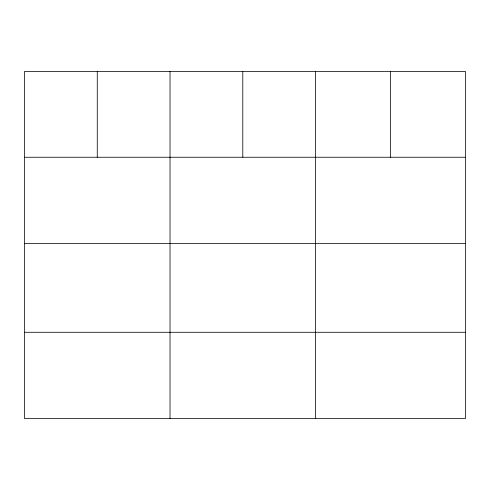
<?xml version="1.0" encoding="UTF-8"?>
<svg xmlns="http://www.w3.org/2000/svg" width="490" height="490" viewBox="0 0 490 490"><rect width="100%" height="100%" fill="white"/><g stroke="black" fill="none" stroke-linecap="round" stroke-linejoin="round"><path stroke-width="0.73" d="M465.5 157.247L465.5 418.509L24.5 418.509L24.5 71.491L465.5 71.491L465.5 157.247L24.5 157.247M24.5 243.463L465.5 243.463M24.5 332.287L465.5 332.287M390.53 71.491L390.53 157.247M315.56 71.491L315.56 418.509M242.795 71.491L242.795 157.247M170.03 71.491L170.03 418.509M97.265 71.491L97.265 157.247"/></g></svg>
